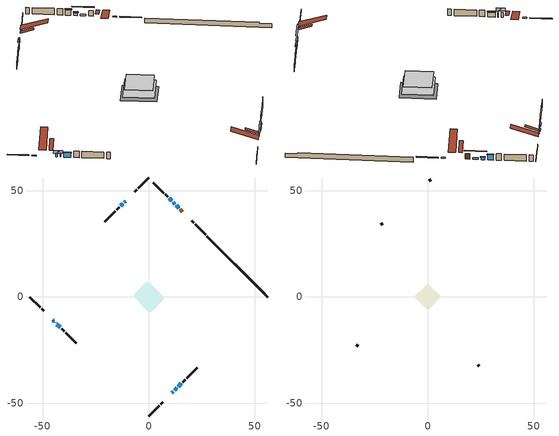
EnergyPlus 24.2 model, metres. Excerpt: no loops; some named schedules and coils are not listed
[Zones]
conditioned space
 floor adiabatic (AdiabaticFloorConstruction): -7.08,0 0,7.08 7.08,0 0,-7.08 z0.9
 floor foundation (Slab1 construction): -7.17,1.09 -1.09,7.17 7.17,-1.09 1.09,-7.17 z-0.98
 wall outside (RimJoist1 construction): 0,-56.08 4.95,-51.14 / -56.08,0 -51.14,-4.95 / 0,56.08 -4.95,51.14 / 26.76,29.32 21.81,34.27 z0.9:1.2
 wall outside (RimJoist2 construction): 5.6,-50.48 6.53,-49.55 / -50.48,-5.6 -49.55,-6.53 / -5.6,50.48 -6.53,49.55 / 21.16,34.93 20.23,35.86 z0.9:1.2
 wall outside (AdiabaticWallConstruction 1): 15.83,40.25 14.79,41.29 z0.9:2.93
 wall outside (AdiabaticWallConstruction): -45.15,-10.93 -44.77,-11.31 / -44.12,-11.97 -44.01,-12.08 z0.9:2.73; 14.14,41.94 12.92,43.16 / 10.93,-45.15 11.54,-44.54 z0.9:1.49; 12.26,43.82 11.45,44.63 z0.9:1.84; 10.8,45.28 9.57,46.51 z0.9:2.93; -10.93,45.15 -11.53,44.55 / 12.2,-43.88 13.22,-42.86 z0.9:1.87; -12.18,43.9 -13.17,42.91 / -43.35,-12.73 -41.72,-14.37 z0.9:2.6; 13.88,-42.2 15.35,-40.73 z0.9:1.61
 wall outside (Wall1 construction): 16.01,-40.07 17.2,-38.89 / -41.06,-15.02 -39.87,-16.21 / -13.83,42.25 -15.01,41.07 / 8.92,47.16 7.73,48.35 z0.9:3.34
 wall outside (Wall2 construction): 17.85,-38.23 22.8,-33.28 / -39.22,-16.87 -34.27,-21.81 / -15.67,40.41 -20.62,35.46 / 7.07,49.01 2.13,53.96 z0.9:3.34
 wall foundation (FoundationWall1 construction): 27.42,28.67,-0.98 27.42,28.67,0.9 53.21,2.87,0.9 53.21,2.87,0.53 56.08,0,0.53 56.08,0,-0.98
 window (WindowConstruction 7): -45.15,-10.93 -44.77,-11.31 z0.9:2.73
 window (WindowConstruction 9): 14.14,41.94 12.92,43.16 z0.9:1.49
 window (WindowConstruction 10): 10.93,-45.15 11.54,-44.54 z0.9:1.49
 window (WindowConstruction 8): -44.11,-11.97 -44.01,-12.07 z0.9:2.73
 window (WindowConstruction): 12.26,43.82 11.45,44.63 z0.9:1.84
 window (WindowConstruction 1): 10.8,45.28 9.57,46.51 z0.9:2.93
 window (WindowConstruction 2): -10.93,45.15 -11.53,44.56 z0.9:1.87
 window (WindowConstruction 3): -12.18,43.9 -13.17,42.91 z0.9:2.6
 window (WindowConstruction 4): 12.2,-43.88 13.22,-42.86 z0.9:1.87
 window (WindowConstruction 5): 13.88,-42.2 15.35,-40.73 z0.9:1.61
 window (WindowConstruction 6): -43.35,-12.73 -41.72,-14.37 z0.9:2.6
 door (Door): 15.83,40.26 14.79,41.29 z0.9:2.93
 ceiling adiabatic (AdiabaticFloorConstruction): 0,-7.08 7.08,0 0,7.08 -7.08,0 z0.9
 roof outside (Roof2 construction): 10.28,-45.81,3.34 7.22,-42.75,4.78 6.41,-43.55,4.78 9.47,-46.61,3.34; -45.81,-10.28,3.34 -42.75,-7.22,4.78 -43.55,-6.41,4.78 -46.61,-9.47,3.34; -10.28,45.81,3.34 -7.22,42.75,4.78 -6.41,43.55,4.78 -9.47,46.61,3.34; 16.48,39.6,3.34 13.42,36.54,4.78 14.23,35.73,4.78 17.29,38.79,3.34
attic - vented
 floor to conditioned space (Floor1 construction Reversed): -6.32,0 0,6.32 6.32,0 0,-6.32 z3.34
 wall outside (Wall3 construction): 23.46,-32.62 24.27,-31.81 / -33.61,-22.47 -32.8,-23.28 / -21.28,34.81 -22.09,33.99 / 1.47,54.61 0.66,55.42 z0.9:3.34
 roof outside (Roof1 construction): 8.81,-47.27,3.34 2.66,-41.11,6.24 1.03,-42.74,6.24 7.19,-48.89,3.34; -47.27,-8.81,3.34 -41.11,-2.66,6.24 -42.74,-1.03,6.24 -48.89,-7.19,3.34; -8.81,47.27,3.34 -2.66,41.11,6.24 -1.03,42.74,6.24 -7.19,48.89,3.34; 17.95,38.13,3.34 11.79,31.98,6.24 13.41,30.36,6.24 19.57,36.51,3.34
shading: -44.34,-11.74 -45.58,-10.5 -46.66,-11.58 -45.42,-12.82 z3.34; 10.97,45.11 16.08,40 16.37,40.29 11.27,45.4 z4.23; 13.49,-42.6 8.99,-47.09 9.28,-47.38 13.78,-42.89 z4.23; -43.58,-12.51 -44.55,-11.54 -45.62,-12.61 -44.65,-13.58 z3.34; 11.31,44.77 12.4,43.68 12.7,43.97 11.6,45.06 z2.04; 9.43,46.65 10.94,45.14 11.23,45.43 9.72,46.94 z3.13; -11.67,44.41 -10.79,45.29 -11.08,45.58 -11.96,44.7 z2.07; -13.31,42.77 -12.04,44.04 -12.33,44.33 -13.6,43.06 z2.8; 13.37,-42.72 12.06,-44.02 12.35,-44.32 13.66,-43.01 z2.07; 15.49,-40.59 13.74,-42.34 14.03,-42.63 15.78,-40.88 z1.81; -41.57,-14.51 -43.49,-12.59 -43.78,-12.88 -41.86,-14.8 z2.8
[Building]
Building 1: Terrain=Suburbs
[Site:Location]
Quebec Intl AP_QC: Latitude {deg}=46.8; Longitude {deg}=-71.38; Time Zone {hr}=-5; Elevation {m}=74; Keep Site Location Information=Yes
[Site:GroundTemperature:Shallow]
0.0108218, -2.24938, -2.43038, -1.3578, 2.94801, 7.23376, 10.9493, 13.303, 13.5029, 11.5886, 7.96783, 3.81355
[Site:WaterMainsTemperature]
Calculation Method=Schedule; Temperature Schedule=mains temperature schedule
[Material] Roughness=Rough; Thermal Absorptance=0.9
Name | Thickness {m} | Conductivity {W/m-K} | Density {kg/m3} | Specific Heat {J/kg-K} | Solar Absorptance | Visible Absorptance
asphalt or fiberglass shingles | 0.00635 | 0.162714 | 1121.4 | 1465.45 | 0.4 | 0.4
ceiling stud and cavity | 0.1397 | 0.0759935 | 65.682 | 1177.47 | 0.7 | 0.7
concrete 4.0 in. | 0.1016 | 1.803125 | 2242.8 | 837.4 | 0.7 | 0.7
concrete 8.0 in. | 0.2032 | 1.803125 | 2242.8 | 837.4 | 0.7 | 0.7
door material | 0.04445 | 0.0451087 | 512.64 | 1214.23 | 0.7 | 0.7
exterior vertical ins | 0.0319004 | 0.029427 | 32.04 | 1214.23 | 0.7 | 0.7
floor covering | 0.0127 | 0.0433444 | 54.468 | 1339.84 | 0.6 | 0.6
floor rigid ins; wall rigid ins | 0.512978 | 0.029427 | 32.04 | 1214.23 | 0.7 | 0.7
floor stud and cavity | 0.1397 | 1.75129 | 37.0049 | 1207.88 | 0.7 | 0.7
furniture material conditioned space 1 | 0.1524 | 0.115458 | 640.8 | 1214.23 | 0.6 | 0.6
gypsum board | 0.0127 | 0.160291 | 801 | 837.4 | 0.6 | 0.6
gypsum board 1 | 0.0127 | 0.160291 | 801 | 837.4 | 0.7 | 0.7
osb sheathing 0.5 in. | 0.0127 | 0.115458 | 512.64 | 1214.23 | 0.7 | 0.7
osb sheathing 0.75 in. | 0.01905 | 0.115458 | 512.64 | 1214.23 | 0.7 | 0.7
osb sheathing 2.0 in. | 0.0508 | 0.115458 | 512.64 | 1214.23 | 0.7 | 0.7
rim joist rigid ins | 0.051816 | 0.029427 | 32.04 | 1214.23 | 0.7 | 0.7
rim joist stud and cavity | 0.0508 | 0.256263 | 125.044 | 1163.47 | 0.6 | 0.6
rim joist stud and cavity 1 | 0.0508 | 0.0313389 | 125.044 | 1163.47 | 0.6 | 0.6
roof stud and cavity | 0.2032 | 0.113384 | 78.34581 | 1123.46 | 0.7 | 0.7
wall stud and cavity | 0.1397 | 0.102372 | 139.0536 | 1170.24 | 0.7 | 0.7
wall stud and cavity 1 | 0.1397 | 0.0820459 | 139.0536 | 1170.24 | 0.7 | 0.7
wall stud and cavity 2 | 0.0889 | 6.1454 | 50.32683 | 1063.81 | 0.6 | 0.6
wall stud and cavity 3 | 0.0889 | 0.380278 | 52.3479 | 1209.89 | 0.7 | 0.7
wall stud and cavity 4 | 0.0889 | 0.391764 | 83.0341 | 1211.67 | 0.7 | 0.7
wood siding | 0.0254 | 0.102417 | 544.68 | 1172.36 | 0.4 | 0.4
wood siding 1 | 0.00254 | 0.102417 | 544.68 | 1172.36 | 0.4 | 0.4
wood siding 2; wood siding 3; wood siding 4 | 0.0254 | 0.102417 | 544.68 | 1172.36 | 0.7 | 0.7
[WindowMaterial:SimpleGlazingSystem]
Name | U-Factor {W/m2-K} | Solar Heat Gain Coefficient
WindowMaterial | 2.95313 | 0.58
WindowMaterial 1 | 2.97868 | 0.59
WindowMaterial 2 | 2.96903 | 0.55
WindowMaterial 3 | 2.912814 | 0.63
WindowMaterial 4 | 2.941204 | 0.59
WindowMaterial 5 | 2.95767 | 0.58
WindowMaterial 6 | 2.89351 | 0.66
WindowMaterial 7 | 2.972433 | 0.62
WindowMaterial 8 | 3.07293 | 0.36
WindowMaterial 9 | 3.04511 | 0.45
[Construction]
AdiabaticFloorConstruction: floor stud and cavity, floor rigid ins, osb sheathing 0.75 in., floor covering
AdiabaticWallConstruction: wood siding 3, wall rigid ins, wall stud and cavity 3, gypsum board
AdiabaticWallConstruction 1: wood siding 4, wall rigid ins, wall stud and cavity 3, gypsum board
Door: door material
Floor1 construction Reversed: gypsum board, ceiling stud and cavity
FoundationWall1 construction: concrete 8.0 in., gypsum board 1
furniture construction conditioned space 1: furniture material conditioned space 1
PartitionWallConstruction: gypsum board, wall stud and cavity 4, gypsum board
RimJoist1 construction: wood siding 2, rim joist rigid ins, osb sheathing 2.0 in., rim joist stud and cavity
RimJoist2 construction: wood siding 2, osb sheathing 2.0 in., rim joist stud and cavity 1
Roof1 construction: asphalt or fiberglass shingles
Roof2 construction: asphalt or fiberglass shingles, osb sheathing 0.75 in., roof stud and cavity, gypsum board
Slab1 construction: concrete 4.0 in.
Wall1 construction: wood siding, osb sheathing 0.5 in., wall stud and cavity, gypsum board
Wall2 construction: wood siding, osb sheathing 0.5 in., wall stud and cavity 1, gypsum board
Wall3 construction: wood siding 1, wall stud and cavity 2
WindowConstruction: WindowMaterial
WindowConstruction 1: WindowMaterial 1
WindowConstruction 10; WindowConstruction 9: WindowMaterial 9
WindowConstruction 2: WindowMaterial 2
WindowConstruction 3: WindowMaterial 3
WindowConstruction 4: WindowMaterial 4
WindowConstruction 5: WindowMaterial 5
WindowConstruction 6: WindowMaterial 6
WindowConstruction 7: WindowMaterial 7
WindowConstruction 8: WindowMaterial 8
[Zone] Multiplier=1; Part of Total Floor Area=Yes
Name | Volume {m3}
attic - vented | 37.6417
conditioned space | 466.8
[Space]
Name | Zone | Volume {m3}
attic - vented 1 | attic - vented | 37.6417
conditioned space 1 | conditioned space | 466.8
[ZoneInfiltration:EffectiveLeakageArea]
infil attic - vented 1: Zone or Space=attic - vented 1; Schedule=Always On Discrete; Effective Air Leakage Area {cm2}=2950.15; Stack Coefficient=0.000371369; Wind Coefficient=1.30204e-05
[ZoneMixing]
whole house fan mix: Zone or Space=attic - vented; Schedule=Always On Continuous; Design Flow Rate Calculation Method=Flow/Zone; Design Flow Rate {m3/s}=0; Source Zone or Space=conditioned space
[SurfaceProperty:ExposedFoundationPerimeter]
Slab1: Exposed Perimeter Calculation Method=TotalExposedPerimeter; Total Exposed Perimeter {m}=40.539
[InternalMass] Zone or ZoneList=conditioned space; Space or SpaceList=conditioned space 1
Name | Construction | Surface Area {m2}
furniture mass conditioned space 1 | furniture construction conditioned space 1 | 80.256
partition wall mass | PartitionWallConstruction | 200.64
[Lights]
interior lighting: Zone or ZoneList or Space or SpaceList=conditioned space 1; Schedule=interior lighting schedule; Design Level Calculation Method=LightingLevel; Lighting Level {W}=343.2; Return Air Fraction=0; Fraction Radiant=0.6; Fraction Visible=0.2; Fraction Replaceable=1
[People]
occupants: Zone or ZoneList or Space or SpaceList=conditioned space 1; Number of People Schedule=occupants schedule; Number of People Calculation Method=People; Number of People=3; Fraction Radiant=0.314171; Sensible Heat Fraction=0.56303; Activity Level Schedule=occupants activity schedule; Carbon Dioxide Generation Rate {m3/s-W}=0; Enable ASHRAE 55 Comfort Warnings=No; Mean Radiant Temperature Calculation Type=EnclosureAveraged
[ElectricEquipment] Zone or ZoneList or Space or SpaceList=conditioned space 1; Design Level Calculation Method=EquipmentLevel
Name | Schedule | Design Level {W} | Fraction Latent | Fraction Radiant | Fraction Lost
clothes dryer | clothes dryer schedule | 140.772 | 0.015 | 0.081 | 0.85
clothes washer | clothes washer schedule | 32.1985 | 0.03 | 0.162 | 0.7
cooking range | cooking range schedule | 215.147 | 0.08 | 0.432 | 0.2
dishwasher | dishwasher schedule | 66.8632 | 0.3 | 0.18 | 0.4
fridge | fridge schedule | 72.9452 | 0 | 0.6 | 0
mech vent house fan | mech vent house fan schedule | 0 | 0 | 0 | 1
mech vent house fan cfis | mech vent house fan cfis schedule | 0 | 0 | 0 | 0
mech vent range fan 0 | mech vent range fan 0 schedule | 57 | 0 | 0 | 1
misc plug loads | misc plug loads schedule | 494.7 | 0.045 | 0.513 | 0.1
whole house fan | Always On Discrete | 0 | 0 | 0 | 1
[OtherEquipment] Zone or ZoneList or Space or SpaceList=conditioned space 1; Design Level Calculation Method=EquipmentLevel
Name | Fuel Type | Schedule | Design Level {W} | Fraction Latent | Fraction Radiant | Fraction Lost
clothes dryer 1 | Electricity | clothes dryer schedule | 0 | 0.015 | 0.081 | 0.85
cooking range 1 | Electricity | cooking range schedule | 0 | 0.08 | 0.432 | 0.2
general water use latent | None | general water use schedule | 62.594 | 1 | 0 | 0
general water use sensible | None | general water use schedule | -61.6891 | 0 | 0.6 | 0
mech vent house fan latent load | None | Always On Discrete | 0 | 1 | 0 | 0
mech vent house fan sensible load | None | Always On Discrete | 0 | 0 | 0 | 0
water heater energy adjustment1 | Electricity | Always On Discrete | 0.01 | 0 | 0 | 1
[ZoneInfiltration:DesignFlowRate] Zone or ZoneList or Space or SpaceList=conditioned space 1; Schedule=Always On Discrete; Design Flow Rate Calculation Method=Flow/Zone; Design Flow Rate {m3/s}=0
infil flow; natural vent flow; whole house fan flow
[ZoneControl:Thermostat]
conditioned space Thermostat: Zone or ZoneList=conditioned space; Control Type Schedule=conditioned space Thermostat Schedule; Control 1=conditioned space temperature setpoint; Temperature Difference Between Cutout And Setpoint {deltaC}=0
[ThermostatSetpoint:DualSetpoint]
conditioned space temperature setpoint: Heating Setpoint Temperature Schedule=heating setpoint; Cooling Setpoint Temperature Schedule=cooling setpoint
[AirLoopHVAC:UnitarySystem]
unit heater unitary system: Control Type=Load; Controlling Zone or Thermostat Location=conditioned space; Dehumidification Control Type=None; Availability Schedule=Always On Discrete; Supply Fan=unit heater supply fan; Fan Placement=BlowThrough; Supply Air Fan Operating Mode Schedule=unit heater auto fan schedule; Heating Coil=unit heater htg coil; DX Heating Coil Sizing Ratio=1; Use DOAS DX Cooling Coil=No; Minimum Supply Air Temperature {C}=2; Latent Load Control=SensibleOnlyLoadControl; Cooling Supply Air Flow Rate Method=None; Heating Supply Air Flow Rate Method=SupplyAirFlowRate; Heating Supply Air Flow Rate {m3/s}=0.00141584; No Load Supply Air Flow Rate Method=SupplyAirFlowRate; No Load Supply Air Flow Rate {m3/s}=0; No Load Supply Air Flow Rate Control Set To Low Speed=Yes; Maximum Supply Air Temperature {C}=48.8889; Maximum Outdoor Dry-Bulb Temperature for Supplemental Heater Operation {C}=21; Ancillary On-Cycle Electric Power {W}=0; Ancillary Off-Cycle Electric Power {W}=0
[Zone equipment]
conditioned space: electric baseboard, unit heater unitary system
[Foundation:Kiva]
Foundation Kiva 1: Initial Indoor Air Temperature {C}=18; Wall Height Above Grade {m}=0.900013; Wall Depth Below Slab {m}=0.2032; Custom Block Material Name 1=exterior vertical ins; Custom Block Depth 1 {m}=1.88001; Custom Block X Position 1 {m}=0.2159; Custom Block Z Position 1 {m}=0
[Foundation:Kiva:Settings]
Soil Conductivity {W/m-K}=0.849921; Soil Density {kg/m3}=1842.3; Soil Specific Heat {J/kg-K}=418.7; Ground Solar Absorptivity=0.9; Ground Thermal Absorptivity=0.9; Ground Surface Roughness {m}=0.03; Far-Field Width {m}=40; Deep-Ground Boundary Condition=ZeroFlux; Deep-Ground Depth {m}=40; Minimum Cell Dimension {m}=0.2; Maximum Cell Growth Coefficient=3; Simulation Timestep=Timestep
[Exterior:Lights]
exterior lighting: Schedule=exterior lighting schedule; Design Level {W}=75.6
[EnergyManagementSystem:Sensor] Output:Variable or Output:Meter Index Key=conditioned space
Name | Output:Variable or Output:Meter
conditioned_space_clg_unmet_s | Zone Cooling Setpoint Not Met Time
conditioned_space_htg_unmet_s | Zone Heating Setpoint Not Met Time
fridge_tin_s; tin_s; tin_s_1 | Zone Mean Air Temperature
tout_s | Zone Outdoor Air Drybulb Temperature
win_s | Zone Air Humidity Ratio
[Schedule:Constant]
Name | Hourly Value
Always On Continuous; mech vent house fan schedule; mech vent house fan cfis schedule; Always On Discrete | 1
occupants activity schedule | 117.228
fridge schedule; unit heater auto fan schedule | 0
[Schedule:Week:Daily]
interior lighting schedule Week Rule - Jan1-Jan27: interior lighting schedule day, interior lighting schedule day, interior lighting schedule day, interior lighting schedule day, interior lighting schedule day, interior lighting schedule day, interior lighting schedule day, interior lighting schedule default day, interior lighting schedule default day, interior lighting schedule default day, interior lighting schedule default day, interior lighting schedule default day
interior lighting schedule Week Rule - Jan28-Feb3: interior lighting schedule day, interior lighting schedule day, interior lighting schedule day, interior lighting schedule day, interior lighting schedule day 1, interior lighting schedule day 1, interior lighting schedule day 1, interior lighting schedule default day, interior lighting schedule default day, interior lighting schedule default day, interior lighting schedule default day, interior lighting schedule default day
interior lighting schedule Week Rule - Feb4-Feb24: interior lighting schedule day 1, interior lighting schedule day 1, interior lighting schedule day 1, interior lighting schedule day 1, interior lighting schedule day 1, interior lighting schedule day 1, interior lighting schedule day 1, interior lighting schedule default day, interior lighting schedule default day, interior lighting schedule default day, interior lighting schedule default day, interior lighting schedule default day
interior lighting schedule Week Rule - Feb25-Mar3: interior lighting schedule day 1, interior lighting schedule day 1, interior lighting schedule day 1, interior lighting schedule day 1, interior lighting schedule day 2, interior lighting schedule day 2, interior lighting schedule day 2, interior lighting schedule default day, interior lighting schedule default day, interior lighting schedule default day, interior lighting schedule default day, interior lighting schedule default day
interior lighting schedule Week Rule - Mar4-Mar31: interior lighting schedule day 2, interior lighting schedule day 2, interior lighting schedule day 2, interior lighting schedule day 2, interior lighting schedule day 2, interior lighting schedule day 2, interior lighting schedule day 2, interior lighting schedule default day, interior lighting schedule default day, interior lighting schedule default day, interior lighting schedule default day, interior lighting schedule default day
interior lighting schedule Week Rule - Apr1-Apr28: interior lighting schedule day 3, interior lighting schedule day 3, interior lighting schedule day 3, interior lighting schedule day 3, interior lighting schedule day 3, interior lighting schedule day 3, interior lighting schedule day 3, interior lighting schedule default day, interior lighting schedule default day, interior lighting schedule default day, interior lighting schedule default day, interior lighting schedule default day
interior lighting schedule Week Rule - Apr29-May5: interior lighting schedule day 3, interior lighting schedule day 3, interior lighting schedule day 4, interior lighting schedule day 4, interior lighting schedule day 4, interior lighting schedule day 4, interior lighting schedule day 4, interior lighting schedule default day, interior lighting schedule default day, interior lighting schedule default day, interior lighting schedule default day, interior lighting schedule default day
interior lighting schedule Week Rule - May6-May26: interior lighting schedule day 4, interior lighting schedule day 4, interior lighting schedule day 4, interior lighting schedule day 4, interior lighting schedule day 4, interior lighting schedule day 4, interior lighting schedule day 4, interior lighting schedule default day, interior lighting schedule default day, interior lighting schedule default day, interior lighting schedule default day, interior lighting schedule default day
interior lighting schedule Week Rule - May27-Jun2: interior lighting schedule day 4, interior lighting schedule day 4, interior lighting schedule day 4, interior lighting schedule day 4, interior lighting schedule day 4, interior lighting schedule day 5, interior lighting schedule day 5, interior lighting schedule default day, interior lighting schedule default day, interior lighting schedule default day, interior lighting schedule default day, interior lighting schedule default day
interior lighting schedule Week Rule - Jun3-Jun30: interior lighting schedule day 5, interior lighting schedule day 5, interior lighting schedule day 5, interior lighting schedule day 5, interior lighting schedule day 5, interior lighting schedule day 5, interior lighting schedule day 5, interior lighting schedule default day, interior lighting schedule default day, interior lighting schedule default day, interior lighting schedule default day, interior lighting schedule default day
interior lighting schedule Week Rule - Jul1-Jul28: interior lighting schedule day 6, interior lighting schedule day 6, interior lighting schedule day 6, interior lighting schedule day 6, interior lighting schedule day 6, interior lighting schedule day 6, interior lighting schedule day 6, interior lighting schedule default day, interior lighting schedule default day, interior lighting schedule default day, interior lighting schedule default day, interior lighting schedule default day
interior lighting schedule Week Rule - Jul29-Aug4: interior lighting schedule day 6, interior lighting schedule day 6, interior lighting schedule day 6, interior lighting schedule day 7, interior lighting schedule day 7, interior lighting schedule day 7, interior lighting schedule day 7, interior lighting schedule default day, interior lighting schedule default day, interior lighting schedule default day, interior lighting schedule default day, interior lighting schedule default day
interior lighting schedule Week Rule - Aug5-Aug25: interior lighting schedule day 7, interior lighting schedule day 7, interior lighting schedule day 7, interior lighting schedule day 7, interior lighting schedule day 7, interior lighting schedule day 7, interior lighting schedule day 7, interior lighting schedule default day, interior lighting schedule default day, interior lighting schedule default day, interior lighting schedule default day, interior lighting schedule default day
interior lighting schedule Week Rule - Aug26-Sep1: interior lighting schedule day 7, interior lighting schedule day 7, interior lighting schedule day 7, interior lighting schedule day 7, interior lighting schedule day 7, interior lighting schedule day 7, interior lighting schedule day 8, interior lighting schedule default day, interior lighting schedule default day, interior lighting schedule default day, interior lighting schedule default day, interior lighting schedule default day
interior lighting schedule Week Rule - Sep2-Sep29: interior lighting schedule day 8, interior lighting schedule day 8, interior lighting schedule day 8, interior lighting schedule day 8, interior lighting schedule day 8, interior lighting schedule day 8, interior lighting schedule day 8, interior lighting schedule default day, interior lighting schedule default day, interior lighting schedule default day, interior lighting schedule default day, interior lighting schedule default day
interior lighting schedule Week Rule - Sep30-Oct6: interior lighting schedule day 8, interior lighting schedule day 9, interior lighting schedule day 9, interior lighting schedule day 9, interior lighting schedule day 9, interior lighting schedule day 9, interior lighting schedule day 9, interior lighting schedule default day, interior lighting schedule default day, interior lighting schedule default day, interior lighting schedule default day, interior lighting schedule default day
interior lighting schedule Week Rule - Oct7-Oct27: interior lighting schedule day 9, interior lighting schedule day 9, interior lighting schedule day 9, interior lighting schedule day 9, interior lighting schedule day 9, interior lighting schedule day 9, interior lighting schedule day 9, interior lighting schedule default day, interior lighting schedule default day, interior lighting schedule default day, interior lighting schedule default day, interior lighting schedule default day
interior lighting schedule Week Rule - Oct28-Nov3: interior lighting schedule day 9, interior lighting schedule day 9, interior lighting schedule day 9, interior lighting schedule day 9, interior lighting schedule day 10, interior lighting schedule day 10, interior lighting schedule day 10, interior lighting schedule default day, interior lighting schedule default day, interior lighting schedule default day, interior lighting schedule default day, interior lighting schedule default day
interior lighting schedule Week Rule - Nov4-Nov24: interior lighting schedule day 10, interior lighting schedule day 10, interior lighting schedule day 10, interior lighting schedule day 10, interior lighting schedule day 10, interior lighting schedule day 10, interior lighting schedule day 10, interior lighting schedule default day, interior lighting schedule default day, interior lighting schedule default day, interior lighting schedule default day, interior lighting schedule default day
interior lighting schedule Week Rule - Nov25-Dec1: interior lighting schedule day 10, interior lighting schedule day 10, interior lighting schedule day 10, interior lighting schedule day 10, interior lighting schedule day 10, interior lighting schedule day 10, interior lighting schedule day 11, interior lighting schedule default day, interior lighting schedule default day, interior lighting schedule default day, interior lighting schedule default day, interior lighting schedule default day
interior lighting schedule Week Rule - Dec2-Dec31: interior lighting schedule day 11, interior lighting schedule day 11, interior lighting schedule day 11, interior lighting schedule day 11, interior lighting schedule day 11, interior lighting schedule day 11, interior lighting schedule day 11, interior lighting schedule default day, interior lighting schedule default day, interior lighting schedule default day, interior lighting schedule default day, interior lighting schedule default day
occupants schedule Week Rule - Jan1-Dec31: occupants schedule day, occupants schedule day, occupants schedule day, occupants schedule day, occupants schedule day, occupants schedule day, occupants schedule day, occupants schedule default day, occupants schedule default day, occupants schedule default day, occupants schedule default day, occupants schedule default day
clothes dryer schedule Week Rule - Jan1-Dec31: clothes dryer schedule day, clothes dryer schedule day, clothes dryer schedule day, clothes dryer schedule day, clothes dryer schedule day, clothes dryer schedule day, clothes dryer schedule day, clothes dryer schedule default day, clothes dryer schedule default day, clothes dryer schedule default day, clothes dryer schedule default day, clothes dryer schedule default day
clothes washer schedule Week Rule - Jan1-Dec31: clothes washer schedule day, clothes washer schedule day, clothes washer schedule day, clothes washer schedule day, clothes washer schedule day, clothes washer schedule day, clothes washer schedule day, clothes washer schedule default day, clothes washer schedule default day, clothes washer schedule default day, clothes washer schedule default day, clothes washer schedule default day
cooking range schedule Week Rule - Jan1-Dec31: cooking range schedule day, cooking range schedule day, cooking range schedule day, cooking range schedule day, cooking range schedule day, cooking range schedule day, cooking range schedule day, cooking range schedule default day, cooking range schedule default day, cooking range schedule default day, cooking range schedule default day, cooking range schedule default day
dishwasher schedule Week Rule - Jan1-Dec31: dishwasher schedule day, dishwasher schedule day, dishwasher schedule day, dishwasher schedule day, dishwasher schedule day, dishwasher schedule day, dishwasher schedule day, dishwasher schedule default day, dishwasher schedule default day, dishwasher schedule default day, dishwasher schedule default day, dishwasher schedule default day
mech vent range fan 0 schedule Week Rule - Jan1-Dec31: mech vent range fan 0 schedule day, mech vent range fan 0 schedule day, mech vent range fan 0 schedule day, mech vent range fan 0 schedule day, mech vent range fan 0 schedule day, mech vent range fan 0 schedule day, mech vent range fan 0 schedule day, mech vent range fan 0 schedule default day, mech vent range fan 0 schedule default day, mech vent range fan 0 schedule default day, mech vent range fan 0 schedule default day, mech vent range fan 0 schedule default day
misc plug loads schedule Week Rule - Jan1-Dec31: misc plug loads schedule day, misc plug loads schedule day, misc plug loads schedule day, misc plug loads schedule day, misc plug loads schedule day, misc plug loads schedule day, misc plug loads schedule day, misc plug loads schedule default day, misc plug loads schedule default day, misc plug loads schedule default day, misc plug loads schedule default day, misc plug loads schedule default day
general water use schedule Week Rule - Jan1-Dec31: general water use schedule day, general water use schedule day, general water use schedule day, general water use schedule day, general water use schedule day, general water use schedule day, general water use schedule day, general water use schedule default day, general water use schedule default day, general water use schedule default day, general water use schedule default day, general water use schedule default day
exterior lighting schedule Week Rule - Jan1-Jan27: exterior lighting schedule day, exterior lighting schedule day, exterior lighting schedule day, exterior lighting schedule day, exterior lighting schedule day, exterior lighting schedule day, exterior lighting schedule day, exterior lighting schedule default day, exterior lighting schedule default day, exterior lighting schedule default day, exterior lighting schedule default day, exterior lighting schedule default day
exterior lighting schedule Week Rule - Jan28-Feb3: exterior lighting schedule day, exterior lighting schedule day, exterior lighting schedule day, exterior lighting schedule day, exterior lighting schedule day 1, exterior lighting schedule day 1, exterior lighting schedule day 1, exterior lighting schedule default day, exterior lighting schedule default day, exterior lighting schedule default day, exterior lighting schedule default day, exterior lighting schedule default day
exterior lighting schedule Week Rule - Feb4-Feb24: exterior lighting schedule day 1, exterior lighting schedule day 1, exterior lighting schedule day 1, exterior lighting schedule day 1, exterior lighting schedule day 1, exterior lighting schedule day 1, exterior lighting schedule day 1, exterior lighting schedule default day, exterior lighting schedule default day, exterior lighting schedule default day, exterior lighting schedule default day, exterior lighting schedule default day
exterior lighting schedule Week Rule - Feb25-Mar3: exterior lighting schedule day 1, exterior lighting schedule day 1, exterior lighting schedule day 1, exterior lighting schedule day 1, exterior lighting schedule day 2, exterior lighting schedule day 2, exterior lighting schedule day 2, exterior lighting schedule default day, exterior lighting schedule default day, exterior lighting schedule default day, exterior lighting schedule default day, exterior lighting schedule default day
exterior lighting schedule Week Rule - Mar4-Mar31: exterior lighting schedule day 2, exterior lighting schedule day 2, exterior lighting schedule day 2, exterior lighting schedule day 2, exterior lighting schedule day 2, exterior lighting schedule day 2, exterior lighting schedule day 2, exterior lighting schedule default day, exterior lighting schedule default day, exterior lighting schedule default day, exterior lighting schedule default day, exterior lighting schedule default day
exterior lighting schedule Week Rule - Apr1-Apr28: exterior lighting schedule day 3, exterior lighting schedule day 3, exterior lighting schedule day 3, exterior lighting schedule day 3, exterior lighting schedule day 3, exterior lighting schedule day 3, exterior lighting schedule day 3, exterior lighting schedule default day, exterior lighting schedule default day, exterior lighting schedule default day, exterior lighting schedule default day, exterior lighting schedule default day
exterior lighting schedule Week Rule - Apr29-May5: exterior lighting schedule day 3, exterior lighting schedule day 3, exterior lighting schedule day 4, exterior lighting schedule day 4, exterior lighting schedule day 4, exterior lighting schedule day 4, exterior lighting schedule day 4, exterior lighting schedule default day, exterior lighting schedule default day, exterior lighting schedule default day, exterior lighting schedule default day, exterior lighting schedule default day
exterior lighting schedule Week Rule - May6-May26: exterior lighting schedule day 4, exterior lighting schedule day 4, exterior lighting schedule day 4, exterior lighting schedule day 4, exterior lighting schedule day 4, exterior lighting schedule day 4, exterior lighting schedule day 4, exterior lighting schedule default day, exterior lighting schedule default day, exterior lighting schedule default day, exterior lighting schedule default day, exterior lighting schedule default day
exterior lighting schedule Week Rule - May27-Jun2: exterior lighting schedule day 4, exterior lighting schedule day 4, exterior lighting schedule day 4, exterior lighting schedule day 4, exterior lighting schedule day 4, exterior lighting schedule day 5, exterior lighting schedule day 5, exterior lighting schedule default day, exterior lighting schedule default day, exterior lighting schedule default day, exterior lighting schedule default day, exterior lighting schedule default day
exterior lighting schedule Week Rule - Jun3-Jun30: exterior lighting schedule day 5, exterior lighting schedule day 5, exterior lighting schedule day 5, exterior lighting schedule day 5, exterior lighting schedule day 5, exterior lighting schedule day 5, exterior lighting schedule day 5, exterior lighting schedule default day, exterior lighting schedule default day, exterior lighting schedule default day, exterior lighting schedule default day, exterior lighting schedule default day
exterior lighting schedule Week Rule - Jul1-Jul28: exterior lighting schedule day 6, exterior lighting schedule day 6, exterior lighting schedule day 6, exterior lighting schedule day 6, exterior lighting schedule day 6, exterior lighting schedule day 6, exterior lighting schedule day 6, exterior lighting schedule default day, exterior lighting schedule default day, exterior lighting schedule default day, exterior lighting schedule default day, exterior lighting schedule default day
exterior lighting schedule Week Rule - Jul29-Aug4: exterior lighting schedule day 6, exterior lighting schedule day 6, exterior lighting schedule day 6, exterior lighting schedule day 7, exterior lighting schedule day 7, exterior lighting schedule day 7, exterior lighting schedule day 7, exterior lighting schedule default day, exterior lighting schedule default day, exterior lighting schedule default day, exterior lighting schedule default day, exterior lighting schedule default day
exterior lighting schedule Week Rule - Aug5-Aug25: exterior lighting schedule day 7, exterior lighting schedule day 7, exterior lighting schedule day 7, exterior lighting schedule day 7, exterior lighting schedule day 7, exterior lighting schedule day 7, exterior lighting schedule day 7, exterior lighting schedule default day, exterior lighting schedule default day, exterior lighting schedule default day, exterior lighting schedule default day, exterior lighting schedule default day
exterior lighting schedule Week Rule - Aug26-Sep1: exterior lighting schedule day 7, exterior lighting schedule day 7, exterior lighting schedule day 7, exterior lighting schedule day 7, exterior lighting schedule day 7, exterior lighting schedule day 7, exterior lighting schedule day 8, exterior lighting schedule default day, exterior lighting schedule default day, exterior lighting schedule default day, exterior lighting schedule default day, exterior lighting schedule default day
[Schedule:Year]
interior lighting schedule: interior lighting schedule Week Rule - Jan1-Jan27, 1, 1, 1, 27, interior lighting schedule Week Rule - Jan28-Feb3, 1, 28, 2, 3, interior lighting schedule Week Rule - Feb4-Feb24, 2, 4, 2, 24, interior lighting schedule Week Rule - Feb25-Mar3, 2, 25, 3, 3, interior lighting schedule Week Rule - Mar4-Mar31, 3, 4, 3, 31, interior lighting schedule Week Rule - Apr1-Apr28, 4, 1, 4, 28, interior lighting schedule Week Rule - Apr29-May5, 4, 29, 5, 5, interior lighting schedule Week Rule - May6-May26, 5, 6, 5, 26, interior lighting schedule Week Rule - May27-Jun2, 5, 27, 6, 2, interior lighting schedule Week Rule - Jun3-Jun30, 6, 3, 6, 30, interior lighting schedule Week Rule - Jul1-Jul28, 7, 1, 7, 28, interior lighting schedule Week Rule - Jul29-Aug4, 7, 29, 8, 4, interior lighting schedule Week Rule - Aug5-Aug25, 8, 5, 8, 25, interior lighting schedule Week Rule - Aug26-Sep1, 8, 26, 9, 1, interior lighting schedule Week Rule - Sep2-Sep29, 9, 2, 9, 29, interior lighting schedule Week Rule - Sep30-Oct6, 9, 30, 10, 6, interior lighting schedule Week Rule - Oct7-Oct27, 10, 7, 10, 27, interior lighting schedule Week Rule - Oct28-Nov3, 10, 28, 11, 3, interior lighting schedule Week Rule - Nov4-Nov24, 11, 4, 11, 24, interior lighting schedule Week Rule - Nov25-Dec1, 11, 25, 12, 1, interior lighting schedule Week Rule - Dec2-Dec31, 12, 2, 12, 31
occupants schedule: occupants schedule Week Rule - Jan1-Dec31, 1, 1, 12, 31
clothes dryer schedule: clothes dryer schedule Week Rule - Jan1-Dec31, 1, 1, 12, 31
clothes washer schedule: clothes washer schedule Week Rule - Jan1-Dec31, 1, 1, 12, 31
cooking range schedule: cooking range schedule Week Rule - Jan1-Dec31, 1, 1, 12, 31
dishwasher schedule: dishwasher schedule Week Rule - Jan1-Dec31, 1, 1, 12, 31
mech vent range fan 0 schedule: mech vent range fan 0 schedule Week Rule - Jan1-Dec31, 1, 1, 12, 31
misc plug loads schedule: misc plug loads schedule Week Rule - Jan1-Dec31, 1, 1, 12, 31
general water use schedule: general water use schedule Week Rule - Jan1-Dec31, 1, 1, 12, 31
exterior lighting schedule: exterior lighting schedule Week Rule - Jan1-Jan27, 1, 1, 1, 27, exterior lighting schedule Week Rule - Jan28-Feb3, 1, 28, 2, 3, exterior lighting schedule Week Rule - Feb4-Feb24, 2, 4, 2, 24, exterior lighting schedule Week Rule - Feb25-Mar3, 2, 25, 3, 3, exterior lighting schedule Week Rule - Mar4-Mar31, 3, 4, 3, 31, exterior lighting schedule Week Rule - Apr1-Apr28, 4, 1, 4, 28, exterior lighting schedule Week Rule - Apr29-May5, 4, 29, 5, 5, exterior lighting schedule Week Rule - May6-May26, 5, 6, 5, 26, exterior lighting schedule Week Rule - May27-Jun2, 5, 27, 6, 2, exterior lighting schedule Week Rule - Jun3-Jun30, 6, 3, 6, 30, exterior lighting schedule Week Rule - Jul1-Jul28, 7, 1, 7, 28, exterior lighting schedule Week Rule - Jul29-Aug4, 7, 29, 8, 4, exterior lighting schedule Week Rule - Aug5-Aug25, 8, 5, 8, 25, exterior lighting schedule Week Rule - Aug26-Sep1, 8, 26, 9, 1, exterior lighting schedule Week Rule - Sep2-Sep29, 9, 2, 9, 29, exterior lighting schedule Week Rule - Sep30-Oct6, 9, 30, 10, 6, exterior lighting schedule Week Rule - Oct7-Oct27, 10, 7, 10, 27, exterior lighting schedule Week Rule - Oct28-Nov3, 10, 28, 11, 3, exterior lighting schedule Week Rule - Nov4-Nov24, 11, 4, 11, 24, exterior lighting schedule Week Rule - Nov25-Dec1, 11, 25, 12, 1, exterior lighting schedule Week Rule - Dec2-Dec31, 12, 2, 12, 31
[Schedule:Compact]
conditioned space Thermostat Schedule: Through: 12/31, For: AllDays, Until: 24:00, 4
mains temperature schedule: Through: 01/01, For: AllDays, Until: 24:00, 5.175, Through: 01/02, For: AllDays, Until: 24:00, 5.10167, Through: 01/03, For: AllDays, Until: 24:00, 5.02889, Through: 01/04, For: AllDays, Until: 24:00, 4.95778, Through: 01/05, For: AllDays, Until: 24:00, 4.88778, Through: 01/06, For: AllDays, Until: 24:00, 4.81833, Through: 01/07, For: AllDays, Until: 24:00, 4.75056, Through: 01/08, For: AllDays, Until: 24:00, 4.68389, Through: 01/09, For: AllDays, Until: 24:00, 4.61833, Through: 01/10, For: AllDays, Until: 24:00, 4.55389, Through: 01/11, For: AllDays, Until: 24:00, 4.49056, Through: 01/12, For: AllDays, Until: 24:00, 4.42889, Through: 01/13, For: AllDays, Until: 24:00, 4.36778, Through: 01/14, For: AllDays, Until: 24:00, 4.30889, Through: 01/15, For: AllDays, Until: 24:00, 4.25056, Through: 01/16, For: AllDays, Until: 24:00, 4.19389, Through: 01/17, For: AllDays, Until: 24:00, 4.13833, Through: 01/18, For: AllDays, Until: 24:00, 4.08444, Through: 01/19, For: AllDays, Until: 24:00, 4.03167, Through: 01/20, For: AllDays, Until: 24:00, 3.98056, Through: 01/21, For: AllDays, Until: 24:00, 3.93056, Through: 01/22, For: AllDays, Until: 24:00, 3.88222, Through: 01/23, For: AllDays, Until: 24:00, 3.835, Through: 01/24, For: AllDays, Until: 24:00, 3.78944, Through: 01/25, For: AllDays, Until: 24:00, 3.74556, Through: 01/26, For: AllDays, Until: 24:00, 3.70278, Through: 01/27, For: AllDays, Until: 24:00, 3.66167, Through: 01/28, For: AllDays, Until: 24:00, 3.62167, Through: 01/29, For: AllDays, Until: 24:00, 3.58389, Through: 01/30, For: AllDays, Until: 24:00, 3.54722, Through: 01/31, For: AllDays, Until: 24:00, 3.51167, Through: 02/01, For: AllDays, Until: 24:00, 3.47833, Through: 02/02, For: AllDays, Until: 24:00, 3.44611, Through: 02/03, For: AllDays, Until: 24:00, 3.41556, Through: 02/04, For: AllDays, Until: 24:00, 3.38667, Through: 02/05, For: AllDays, Until: 24:00, 3.35944, Through: 02/06, For: AllDays, Until: 24:00, 3.33389, Through: 02/07, For: AllDays, Until: 24:00, 3.30944, Through: 02/08, For: AllDays, Until: 24:00, 3.28667, Through: 02/09, For: AllDays, Until: 24:00, 3.26611, Through: 02/10, For: AllDays, Until: 24:00, 3.24667, Through: 02/11, For: AllDays, Until: 24:00, 3.22889, Through: 02/12, For: AllDays, Until: 24:00, 3.21278, Through: 02/13, For: AllDays, Until: 24:00, 3.19833, Through: 02/14, For: AllDays, Until: 24:00, 3.18556, Through: 02/15, For: AllDays, Until: 24:00, 3.17389, Through: 02/16, For: AllDays, Until: 24:00, 3.16444, Through: 02/17, For: AllDays, Until: 24:00, 3.15667, Through: 02/18, For: AllDays, Until: 24:00, 3.15056, Through: 02/19, For: AllDays, Until: 24:00, 3.14556, Through: 02/20, For: AllDays, Until: 24:00, 3.14278, Through: 02/21, For: AllDays, Until: 24:00, 3.14111, Through: 02/22, For: AllDays, Until: 24:00, 3.14167, Through: 02/23, For: AllDays, Until: 24:00, 3.14333, Through: 02/24, For: AllDays, Until: 24:00, 3.14722, Through: 02/25, For: AllDays, Until: 24:00, 3.15222, Through: 02/26, For: AllDays, Until: 24:00, 3.15944, Through: 02/27, For: AllDays, Until: 24:00, 3.16778, Through: 02/28, For: AllDays, Until: 24:00, 3.17778, Through: 03/01, For: AllDays, Until: 24:00, 3.18944, Through: 03/02, For: AllDays, Until: 24:00, 3.20333, Through: 03/03, For: AllDays, Until: 24:00, 3.21833, Through: 03/04, For: AllDays, Until: 24:00, 3.235, Through: 03/05, For: AllDays, Until: 24:00, 3.25333, Through: 03/06, For: AllDays, Until: 24:00, 3.27333, Through: 03/07, For: AllDays, Until: 24:00, 3.29444, Through: 03/08, For: AllDays, Until: 24:00, 3.31778, Through: 03/09, For: AllDays, Until: 24:00, 3.34222, Through: 03/10, For: AllDays, Until: 24:00, 3.36889, Through: 03/11, For: AllDays, Until: 24:00, 3.39667, Through: 03/12, For: AllDays, Until: 24:00, 3.42611, Through: 03/13, For: AllDays, Until: 24:00, 3.45722, Through: 03/14, For: AllDays, Until: 24:00, 3.49, Through: 03/15, For: AllDays, Until: 24:00, 3.52389, Through: 03/16, For: AllDays, Until: 24:00, 3.55944, Through: 03/17, For: AllDays, Until: 24:00, 3.59667, Through: 03/18, For: AllDays, Until: 24:00, 3.63556, Through: 03/19, For: AllDays, Until: 24:00, 3.67556, Through: 03/20, For: AllDays, Until: 24:00, 3.71722, Through: 03/21, For: AllDays, Until: 24:00, 3.76056, Through: 03/22, For: AllDays, Until: 24:00, 3.80556, Through: 03/23, For: AllDays, Until: 24:00, 3.85111, Through: 03/24, For: AllDays, Until: 24:00, 3.89889, Through: 03/25, For: AllDays, Until: 24:00, 3.94778, Through: 03/26, For: AllDays, Until: 24:00, 3.99833, Through: 03/27, For: AllDays, Until: 24:00, 4.05, Through: 03/28, For: AllDays, Until: 24:00, 4.10333, Through: 03/29, For: AllDays, Until: 24:00, 4.15778, Through: 03/30, For: AllDays, Until: 24:00, 4.21333, Through: 03/31, For: AllDays, Until: 24:00, 4.27056, Through: 04/01, For: AllDays, Until: 24:00, 4.32944, Through: 04/02, For: AllDays, Until: 24:00, 4.38889, Through: 04/03, For: AllDays, Until: 24:00, 4.45, Through: 04/04, For: AllDays, Until: 24:00, 4.51222, Through: 04/05, For: AllDays, Until: 24:00, 4.57611, Through: 04/06, For: AllDays, Until: 24:00, 4.64056, Through: 04/07, For: AllDays, Until: 24:00, 4.70667, Through: 04/08, For: AllDays, Until: 24:00, 4.77389, Through: 04/09, For: AllDays, Until: 24:00, 4.84222, Through: 04/10, For: AllDays, Until: 24:00, 4.91167, Through: 04/11, For: AllDays, Until: 24:00, 4.98278, Through: 04/12, For: AllDays, Until: 24:00, 5.05444, Through: 04/13, For: AllDays, Until: 24:00, 5.12722, Through: 04/14, For: AllDays, Until: 24:00, 5.20111, Through: 04/15, For: AllDays, Until: 24:00, 5.27611, Through: 04/16, For: AllDays, Until: 24:00, 5.35167, Through: 04/17, For: AllDays, Until: 24:00, 5.42889, Through: 04/18, For: AllDays, Until: 24:00, 5.50667, Through: 04/19, For: AllDays, Until: 24:00, 5.58556, Through: 04/20, For: AllDays, Until: 24:00, 5.665, Through: 04/21, For: AllDays, Until: 24:00, 5.74611, Through: 04/22, For: AllDays, Until: 24:00, 5.82722, Through: 04/23, For: AllDays, Until: 24:00, 5.91, Through: 04/24, For: AllDays, Until: 24:00, 5.99278, Through: 04/25, For: AllDays, Until: 24:00, 6.07722, Through: 04/26, For: AllDays, Until: 24:00, 6.16167, Through: 04/27, For: AllDays, Until: 24:00, 6.24722, Through: 04/28, For: AllDays, Until: 24:00, 6.33389, Through: 04/29, For: AllDays, Until: 24:00, 6.42056, Through: 04/30, For: AllDays, Until: 24:00, 6.50833, Through: 05/01, For: AllDays, Until: 24:00, 6.59667, Through: 05/02, For: AllDays, Until: 24:00, 6.68556, Through: 05/03, For: AllDays, Until: 24:00, 6.775, Through: 05/04, For: AllDays, Until: 24:00, 6.86556, Through: 05/05, For: AllDays, Until: 24:00, 6.95611, Through: 05/06, For: AllDays, Until: 24:00, 7.04722, Through: 05/07, For: AllDays, Until: 24:00, 7.13889, Through: 05/08, For: AllDays, Until: 24:00, 7.23111, Through: 05/09, For: AllDays, Until: 24:00, 7.32333, Through: 05/10, For: AllDays, Until: 24:00, 7.41667, Through: 05/11, For: AllDays, Until: 24:00, 7.51, Through: 05/12, For: AllDays, Until: 24:00, 7.60389, Through: 05/13, For: AllDays, Until: 24:00, 7.69778, Through: 05/14, For: AllDays, Until: 24:00, 7.79222, Through: 05/15, For: AllDays, Until: 24:00, 7.88667, Through: 05/16, For: AllDays, Until: 24:00, 7.98167, Through: 05/17, For: AllDays, Until: 24:00, 8.07667, Through: 05/18, For: AllDays, Until: 24:00, 8.17167, Through: 05/19, For: AllDays, Until: 24:00, 8.26722, Through: 05/20, For: AllDays, Until: 24:00, 8.36278, Through: 05/21, For: AllDays, Until: 24:00, 8.45833, Through: 05/22, For: AllDays, Until: 24:00, 8.55444, Through: 05/23, For: AllDays, Until: 24:00, 8.65, Through: 05/24, For: AllDays, Until: 24:00, 8.74611, Through: 05/25, For: AllDays, Until: 24:00, 8.84167, Through: 05/26, For: AllDays, Until: 24:00, 8.93722, Through: 05/27, For: AllDays, Until: 24:00, 9.03333, Through: 05/28, For: AllDays, Until: 24:00, 9.12889, Through: 05/29, For: AllDays, Until: 24:00, 9.22389, Through: 05/30, For: AllDays, Until: 24:00, 9.31944, Through: 05/31, For: AllDays, Until: 24:00, 9.41444, Through: 06/01, For: AllDays, Until: 24:00, 9.50944, Through: 06/02, For: AllDays, Until: 24:00, 9.60389, Through: 06/03, For: AllDays, Until: 24:00, 9.69833, Through: 06/04, For: AllDays, Until: 24:00, 9.79278, Through: 06/05, For: AllDays, Until: 24:00, 9.88667, Through: 06/06, For: AllDays, Until: 24:00, 9.98, Through: 06/07, For: AllDays, Until: 24:00, 10.0728, Through: 06/08, For: AllDays, Until: 24:00, 10.1656, Through: 06/09, For: AllDays, Until: 24:00, 10.2578, Through: 06/10, For: AllDays, Until: 24:00, 10.3494, Through: 06/11, For: AllDays, Until: 24:00, 10.4411, Through: 06/12, For: AllDays, Until: 24:00, 10.5317, Through: 06/13, For: AllDays, Until: 24:00, 10.6222, Through: 06/14, For: AllDays, Until: 24:00, 10.7117, Through: 06/15, For: AllDays, Until: 24:00, 10.8006, Through: 06/16, For: AllDays, Until: 24:00, 10.8889, Through: 06/17, For: AllDays, Until: 24:00, 10.9772, Through: 06/18, For: AllDays, Until: 24:00, 11.0639, Through: 06/19, For: AllDays, Until: 24:00, 11.1506, Through: 06/20, For: AllDays, Until: 24:00, 11.2361, Through: 06/21, For: AllDays, Until: 24:00, 11.3211, Through: 06/22, For: AllDays, Until: 24:00, 11.4056, Through: 06/23, For: AllDays, Until: 24:00, 11.4889, Through: 06/24, For: AllDays, Until: 24:00, 11.5711, Through: 06/25, For: AllDays, Until: 24:00, 11.6533, Through: 06/26, For: AllDays, Until: 24:00, 11.7339, Through: 06/27, For: AllDays, Until: 24:00, 11.8139, Through: 06/28, For: AllDays, Until: 24:00, 11.8928, Through: 06/29, For: AllDays, Until: 24:00, 11.9711, Through: 06/30, For: AllDays, Until: 24:00, 12.0483, Through: 07/01, For: AllDays, Until: 24:00, 12.1244, Through: 07/02, For: AllDays, Until: 24:00, 12.1994, Through: 07/03, For: AllDays, Until: 24:00, 12.2733, Through: 07/04, For: AllDays, Until: 24:00, 12.3467, Through: 07/05, For: AllDays, Until: 24:00, 12.4183, Through: 07/06, For: AllDays, Until: 24:00, 12.4894, Through: 07/07, For: AllDays, Until: 24:00, 12.5589, Through: 07/08, For: AllDays, Until: 24:00, 12.6278, Through: 07/09, For: AllDays, Until: 24:00, 12.695, Through: 07/10, For: AllDays, Until: 24:00, 12.7617, Through: 07/11, For: AllDays, Until: 24:00, 12.8267, Through: 07/12, For: AllDays, Until: 24:00, 12.8906, Through: 07/13, For: AllDays, Until: 24:00, 12.9528, Through: 07/14, For: AllDays, Until: 24:00, 13.0144, Through: 07/15, For: AllDays, Until: 24:00, 13.0744, Through: 07/16, For: AllDays, Until: 24:00, 13.1333, Through: 07/17, For: AllDays, Until: 24:00, 13.1906, Through: 07/18, For: AllDays, Until: 24:00, 13.2467, Through: 07/19, For: AllDays, Until: 24:00, 13.3017, Through: 07/20, For: AllDays, Until: 24:00, 13.355, Through: 07/21, For: AllDays, Until: 24:00, 13.4072, Through: 07/22, For: AllDays, Until: 24:00, 13.4578, Through: 07/23, For: AllDays, Until: 24:00, 13.5067, Through: 07/24, For: AllDays, Until: 24:00, 13.5544, Through: 07/25, For: AllDays, Until: 24:00, 13.6011, Through: 07/26, For: AllDays, Until: 24:00, 13.6461, Through: 07/27, For: AllDays, Until: 24:00, 13.6894, Through: 07/28, For: AllDays, Until: 24:00, 13.7317, Through: 07/29, For: AllDays, Until: 24:00, 13.7722, Through: 07/30, For: AllDays, Until: 24:00, 13.8111, Through: 07/31, For: AllDays, Until: 24:00, 13.8489, Through: 08/01, For: AllDays, Until: 24:00, 13.8844, Through: 08/02, For: AllDays, Until: 24:00, 13.9189, Through: 08/03, For: AllDays, Until: 24:00, 13.9522, Through: 08/04, For: AllDays, Until: 24:00, 13.9833, Through: 08/05, For: AllDays, Until: 24:00, 14.0133, Through: 08/06, For: AllDays, Until: 24:00, 14.0411, Through: 08/07, For: AllDays, Until: 24:00, 14.0678, Through: 08/08, For: AllDays, Until: 24:00, 14.0933, Through: 08/09, For: AllDays, Until: 24:00, 14.1167, Through: 08/10, For: AllDays, Until: 24:00, 14.1383, Through: 08/11, For: AllDays, Until: 24:00, 14.1589, Through: 08/12, For: AllDays, Until: 24:00, 14.1772, Through: 08/13, For: AllDays, Until: 24:00, 14.1944, Through: 08/14, For: AllDays, Until: 24:00, 14.21, Through: 08/15, For: AllDays, Until: 24:00, 14.2233, Through: 08/16, For: AllDays, Until: 24:00, 14.2356, Through: 08/17, For: AllDays, Until: 24:00, 14.2461, Through: 08/18, For: AllDays, Until: 24:00, 14.255, Through: 08/19, For: AllDays, Until: 24:00, 14.2622, Through: 08/20, For: AllDays, Until: 24:00, 14.2678, Through: 08/21, For: AllDays, Until: 24:00, 14.2717, Through: 08/22, For: AllDays, Until: 24:00, 14.2739, Through: 08/23, For: AllDays, Until: 24:00, 14.2744, Through: 08/24, For: AllDays, Until: 24:00, 14.2733, Through: 08/25, For: AllDays, Until: 24:00, 14.2711, Through: 08/26, For: AllDays, Until: 24:00, 14.2667, Through: 08/27, For: AllDays, Until: 24:00, 14.2606, Through: 08/28, For: AllDays, Until: 24:00, 14.2528, Through: 08/29, For: AllDays, Until: 24:00, 14.2439, Through: 08/30, For: AllDays, Until: 24:00, 14.2328, Through: 08/31, For: AllDays, Until: 24:00, 14.2206, Through: 09/01, For: AllDays, Until: 24:00, 14.2061, Through: 09/02, For: AllDays, Until: 24:00, 14.1906, Through: 09/03, For: AllDays, Until: 24:00, 14.1728, Through: 09/04, For: AllDays, Until: 24:00, 14.1539, Through: 09/05, For: AllDays, Until: 24:00, 14.1333, Through: 09/06, For: AllDays, Until: 24:00, 14.1111, Through: 09/07, For: AllDays, Until: 24:00, 14.0872, Through: 09/08, For: AllDays, Until: 24:00, 14.0617, Through: 09/09, For: AllDays, Until: 24:00, 14.035, Through: 09/10, For: AllDays, Until: 24:00, 14.0061, Through: 09/11, For: AllDays, Until: 24:00, 13.9761, Through: 09/12, For: AllDays, Until: 24:00, 13.9444, Through: 09/13, For: AllDays, Until: 24:00, 13.9111, Through: 09/14, For: AllDays, Until: 24:00, 13.8761, Through: 09/15, For: AllDays, Until: 24:00, 13.84, Through: 09/16, For: AllDays, Until: 24:00, 13.8022, Through: 09/17, For: AllDays, Until: 24:00, 13.7628, Through: 09/18, For: AllDays, Until: 24:00, 13.7217, Through: 09/19, For: AllDays, Until: 24:00, 13.6794, Through: 09/20, For: AllDays, Until: 24:00, 13.6356, Through: 09/21, For: AllDays, Until: 24:00, 13.59, Through: 09/22, For: AllDays, Until: 24:00, 13.5433, Through: 09/23, For: AllDays, Until: 24:00, 13.4956, Through: 09/24, For: AllDays, Until: 24:00, 13.4456, Through: 09/25, For: AllDays, Until: 24:00, 13.395, Through: 09/26, For: AllDays, Until: 24:00, 13.3422, Through: 09/27, For: AllDays, Until: 24:00, 13.2883, Through: 09/28, For: AllDays, Until: 24:00, 13.2333, Through: 09/29, For: AllDays, Until: 24:00, 13.1772, Through: 09/30, For: AllDays, Until: 24:00, 13.1194, Through: 10/01, For: AllDays, Until: 24:00, 13.06, Through: 10/02, For: AllDays, Until: 24:00, 13, Through: 10/03, For: AllDays, Until: 24:00, 12.9383, Through: 10/04, For: AllDays, Until: 24:00, 12.8756, Through: 10/05, For: AllDays, Until: 24:00, 12.8111, Through: 10/06, For: AllDays, Until: 24:00, 12.7456, Through: 10/07, For: AllDays, Until: 24:00, 12.6794, Through: 10/08, For: AllDays, Until: 24:00, 12.6117, Through: 10/09, For: AllDays, Until: 24:00, 12.5428, Through: 10/10, For: AllDays, Until: 24:00, 12.4728, Through: 10/11, For: AllDays, Until: 24:00, 12.4017, Through: 10/12, For: AllDays, Until: 24:00, 12.3294, Through: 10/13, For: AllDays, Until: 24:00, 12.2561, Through: 10/14, For: AllDays, Until: 24:00, 12.1817, Through: 10/15, For: AllDays, Until: 24:00, 12.1061, Through: 10/16, For: AllDays, Until: 24:00, 12.03, Through: 10/17, For: AllDays, Until: 24:00, 11.9528, Through: 10/18, For: AllDays, Until: 24:00, 11.8744, Through: 10/19, For: AllDays, Until: 24:00, 11.795, Through: 10/20, For: AllDays, Until: 24:00, 11.715, Through: 10/21, For: AllDays, Until: 24:00, 11.6339, Through: 10/22, For: AllDays, Until: 24:00, 11.5517, Through: 10/23, For: AllDays, Until: 24:00, 11.4689, Through: 10/24, For: AllDays, Until: 24:00, 11.3856, Through: 10/25, For: AllDays, Until: 24:00, 11.3011, Through: 10/26, For: AllDays, Until: 24:00, 11.2161, Through: 10/27, For: AllDays, Until: 24:00, 11.13, Through: 10/28, For: AllDays, Until: 24:00, 11.0433, Through: 10/29, For: AllDays, Until: 24:00, 10.9561, Through: 10/30, For: AllDays, Until: 24:00, 10.8683, Through: 10/31, For: AllDays, Until: 24:00, 10.7794, Through: 11/01, For: AllDays, Until: 24:00, 10.6906, Through: 11/02, For: AllDays, Until: 24:00, 10.6006, Through: 11/03, For: AllDays, Until: 24:00, 10.51, Through: 11/04, For: AllDays, Until: 24:00, 10.4194, Through: 11/05, For: AllDays, Until: 24:00, 10.3278, Through: 11/06, For: AllDays, Until: 24:00, 10.2361, Through: 11/07, For: AllDays, Until: 24:00, 10.1439, Through: 11/08, For: AllDays, Until: 24:00, 10.0511, Through: 11/09, For: AllDays, Until: 24:00, 9.95778, Through: 11/10, For: AllDays, Until: 24:00, 9.86444, Through: 11/11, For: AllDays, Until: 24:00, 9.77056, Through: 11/12, For: AllDays, Until: 24:00, 9.67611, Through: 11/13, For: AllDays, Until: 24:00, 9.58167, Through: 11/14, For: AllDays, Until: 24:00, 9.48722, Through: 11/15, For: AllDays, Until: 24:00, 9.39222, Through: 11/16, For: AllDays, Until: 24:00, 9.29667, Through: 11/17, For: AllDays, Until: 24:00, 9.20167, Through: 11/18, For: AllDays, Until: 24:00, 9.10611, Through: 11/19, For: AllDays, Until: 24:00, 9.01056, Through: 11/20, For: AllDays, Until: 24:00, 8.915, Through: 11/21, For: AllDays, Until: 24:00, 8.81889, Through: 11/22, For: AllDays, Until: 24:00, 8.72333, Through: 11/23, For: AllDays, Until: 24:00, 8.62722, Through: 11/24, For: AllDays, Until: 24:00, 8.53167, Through: 11/25, For: AllDays, Until: 24:00, 8.43611, Through: 11/26, For: AllDays, Until: 24:00, 8.34, Through: 11/27, For: AllDays, Until: 24:00, 8.245, Through: 11/28, For: AllDays, Until: 24:00, 8.14944, Through: 11/29, For: AllDays, Until: 24:00, 8.05389, Through: 11/30, For: AllDays, Until: 24:00, 7.95889, Through: 12/01, For: AllDays, Until: 24:00, 7.86444, Through: 12/02, For: AllDays, Until: 24:00, 7.76944, Through: 12/03, For: AllDays, Until: 24:00, 7.67556, Through: 12/04, For: AllDays, Until: 24:00, 7.58167, Through: 12/05, For: AllDays, Until: 24:00, 7.48778, Through: 12/06, For: AllDays, Until: 24:00, 7.39444, Through: 12/07, For: AllDays, Until: 24:00, 7.30167, Through: 12/08, For: AllDays, Until: 24:00, 7.20889, Through: 12/09, For: AllDays, Until: 24:00, 7.11722, Through: 12/10, For: AllDays, Until: 24:00, 7.02556, Through: 12/11, For: AllDays, Until: 24:00, 6.93444, Through: 12/12, For: AllDays, Until: 24:00, 6.84389, Through: 12/13, For: AllDays, Until: 24:00, 6.75389, Through: 12/14, For: AllDays, Until: 24:00, 6.66444, Through: 12/15, For: AllDays, Until: 24:00, 6.57556, Through: 12/16, For: AllDays, Until: 24:00, 6.48778, Through: 12/17, For: AllDays, Until: 24:00, 6.4, Through: 12/18, For: AllDays, Until: 24:00, 6.31333, Through: 12/19, For: AllDays, Until: 24:00, 6.22722, Through: 12/20, For: AllDays, Until: 24:00, 6.14167, Through: 12/21, For: AllDays, Until: 24:00, 6.05722, Through: 12/22, For: AllDays, Until: 24:00, 5.97333, Through: 12/23, For: AllDays, Until: 24:00, 5.89, Through: 12/24, For: AllDays, Until: 24:00, 5.80778, Through: 12/25, For: AllDays, Until: 24:00, 5.72667, Through: 12/26, For: AllDays, Until: 24:00, 5.64611, Through: 12/27, For: AllDays, Until: 24:00, 5.56667, Through: 12/28, For: AllDays, Until: 24:00, 5.48833, Through: 12/29, For: AllDays, Until: 24:00, 5.41056, Through: 12/30, For: AllDays, Until: 24:00, 5.33389, Through: 12/31, For: AllDays, Until: 24:00, 5.25778
